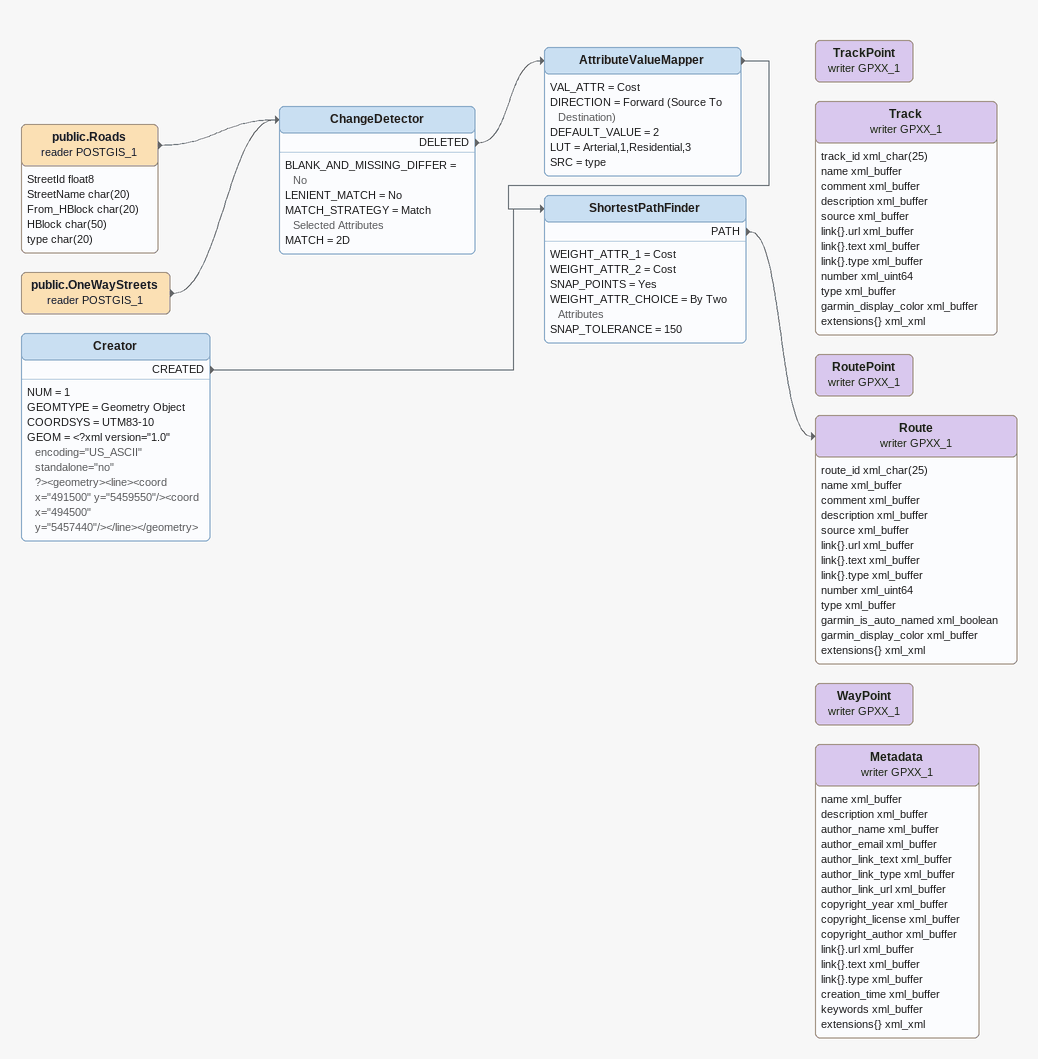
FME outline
public.Roads (reader POSTGIS_1)
    attributes: StreetId float8, StreetName char(20), From_HBlock char(20), HBlock char(50), type char(20)
    -> ChangeDetector
public.OneWayStreets (reader POSTGIS_1)
    -> ChangeDetector
ChangeDetector
    BLANK_AND_MISSING_DIFFER = No
    LENIENT_MATCH = No
    MATCH_STRATEGY = Match Selected Attributes
    MATCH = 2D
    DELETED -> AttributeValueMapper
AttributeValueMapper
    VAL_ATTR = Cost
    DIRECTION = Forward (Source To Destination)
    DEFAULT_VALUE = 2
    LUT = Arterial,1,Residential,3
    SRC = type
    -> ShortestPathFinder
Creator
    NUM = 1
    GEOMTYPE = Geometry Object
    COORDSYS = UTM83-10
    GEOM = <?xml version="1.0" encoding="US_ASCII" standalone="no" ?><geometry><line><coord x="491500" y="5459550"/><coord x="494500" y="5457440"/></line></geometry>
    CREATED -> ShortestPathFinder
ShortestPathFinder
    WEIGHT_ATTR_1 = Cost
    WEIGHT_ATTR_2 = Cost
    SNAP_POINTS = Yes
    WEIGHT_ATTR_CHOICE = By Two Attributes
    SNAP_TOLERANCE = 150
    PATH -> Route (writer GPXX_1)
Route (writer GPXX_1)
    attributes: route_id xml_char(25), name xml_buffer, comment xml_buffer, description xml_buffer, source xml_buffer, link{}.url xml_buffer, link{}.text xml_buffer, link{}.type xml_buffer, number xml_uint64, type xml_buffer, garmin_is_auto_named xml_boolean, garmin_display_color xml_buffer, extensions{} xml_xml
TrackPoint (writer GPXX_1)
Track (writer GPXX_1)
    attributes: track_id xml_char(25), name xml_buffer, comment xml_buffer, description xml_buffer, source xml_buffer, link{}.url xml_buffer, link{}.text xml_buffer, link{}.type xml_buffer, number xml_uint64, type xml_buffer, garmin_display_color xml_buffer, extensions{} xml_xml
RoutePoint (writer GPXX_1)
WayPoint (writer GPXX_1)
Metadata (writer GPXX_1)
    attributes: name xml_buffer, description xml_buffer, author_name xml_buffer, author_email xml_buffer, author_link_text xml_buffer, author_link_type xml_buffer, author_link_url xml_buffer, copyright_year xml_buffer, copyright_license xml_buffer, copyright_author xml_buffer, link{}.url xml_buffer, link{}.text xml_buffer, link{}.type xml_buffer, creation_time xml_buffer, keywords xml_buffer, extensions{} xml_xml
